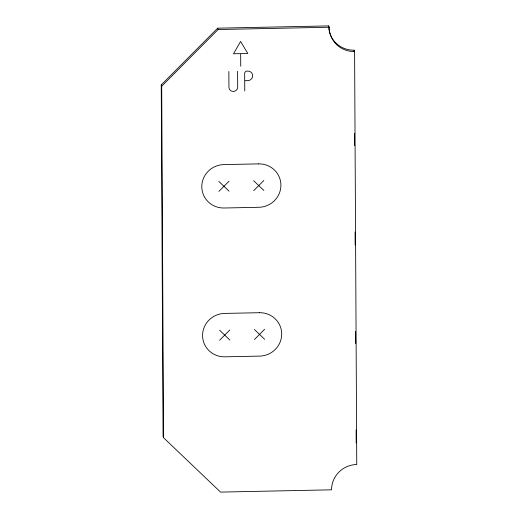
<?xml version="1.0" encoding="UTF-8"?>
<svg xmlns="http://www.w3.org/2000/svg" width="518" height="518" viewBox="0 0 518 518"><rect width="100%" height="100%" fill="white"/><g stroke="black" fill="none" stroke-linecap="round" stroke-linejoin="round"><path stroke-width="0.78" d="M161.24 84.9L217.664 28.179L328.684 25.9A25.388 24.741 -18.9 0 0 354.137 50.181L354.597 51.528L356.76 464.504A25.388 24.741 -18.9 0 0 331.572 489.821L220.545 492.1L163.539 437.704L163.079 436.357L161.24 84.9L161.7 86.247L163.539 437.704M161.7 86.247L218.123 29.526L329.15 27.247A25.388 24.741 -18.9 0 0 354.597 51.528M218.861 191.414L229.034 181.183M253.671 190.702L263.843 180.471M219.638 340.229L229.811 330.005M254.455 339.517L264.627 329.293M240.151 53.645L233.488 53.781L240.598 41.466L247.831 53.483L240.663 53.632L240.728 66.265M245.208 80.704L247.818 80.646A4.895 4.772 -18.9 0 0 252.674 75.764A4.895 4.772 -18.9 0 0 247.766 71.083L247.021 71.102A2.383 2.318 -18.9 0 0 244.664 73.472L244.755 90.993M253.619 180.685L263.902 190.488M218.81 181.397L229.085 191.2M254.403 329.5L264.679 339.309M219.587 330.212L229.862 340.022M328.684 25.9L329.15 27.247M217.664 28.179L218.123 29.526M354.137 50.181L354.144 51.8M354.571 133.424L354.636 145.545M355.089 232.019L355.154 244.949M355.607 331.423L355.672 343.544M356.125 430.018L356.19 442.948M237.613 71.296L237.697 87.063A4.39 4.28 -18.9 0 1 233.34 91.44A4.39 4.28 -18.9 0 1 228.943 87.238L228.859 71.471M258.644 163.882L223.834 164.594A22.216 21.646 -18.9 0 0 201.793 186.752A22.216 21.646 -18.9 0 0 224.061 208.003L258.877 207.291A22.216 21.646 -18.9 0 0 280.911 185.133A22.216 21.646 -18.9 0 0 258.644 163.882M259.427 312.704L224.611 313.416A22.216 21.646 -18.9 0 0 202.57 335.573A22.216 21.646 -18.9 0 0 224.838 356.818L259.654 356.106A22.216 21.646 -18.9 0 0 281.695 333.948A22.216 21.646 -18.9 0 0 259.427 312.704"/></g></svg>
